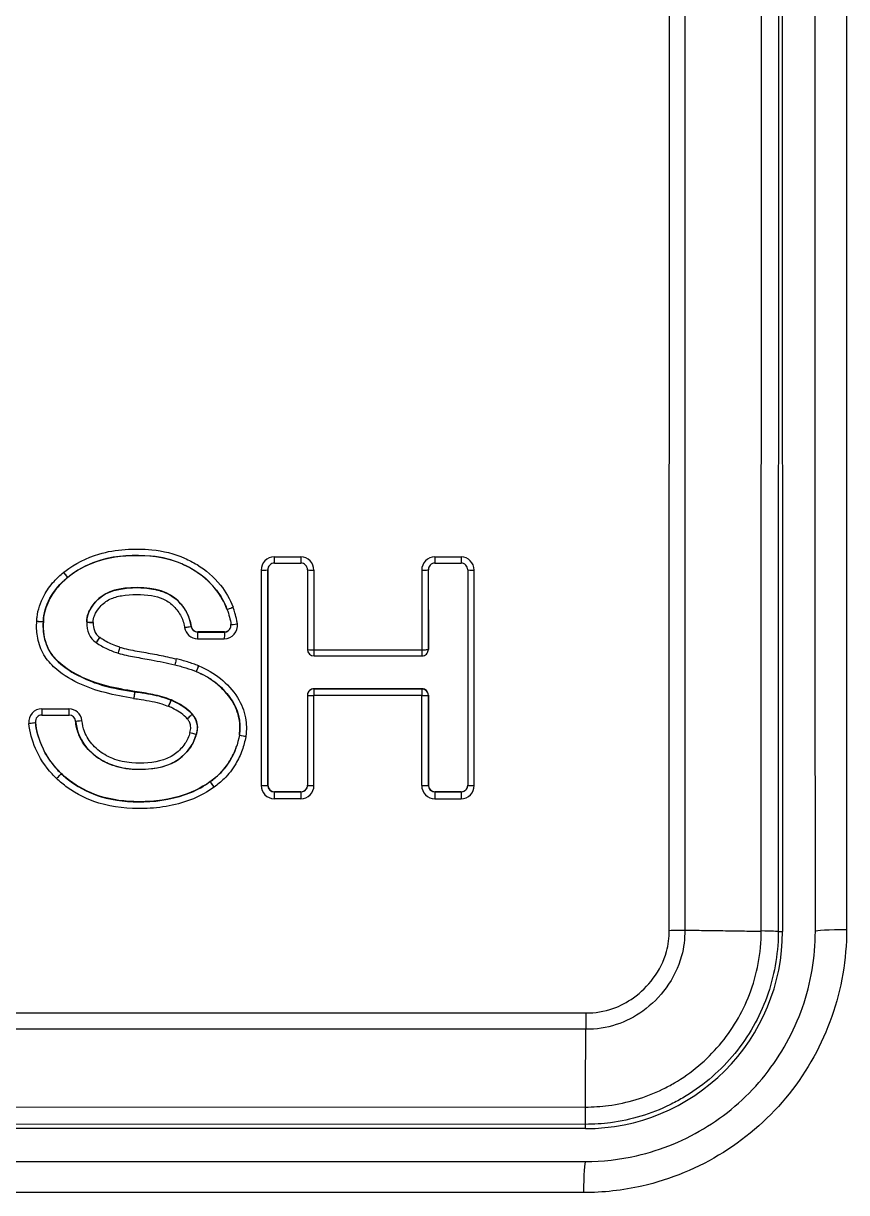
# Model space of a CAD drawing. Extents: x 7905 to 14077, y -986 to 9572.
# Drawn here: x 8264.37 to 8278.61, y -456.64 to -436.42 of the extents above; entities that cross this region are included whole.
import ezdxf

# ---------------------------------------------------------------- set-up
doc = ezdxf.new("R2010")
doc.units = 0
doc.header["$LTSCALE"] = 20
doc.header["$MEASUREMENT"] = 0
doc.layers.add('1', color=1, linetype='CONTINUOUS')

msp = doc.modelspace()

# ---------------------------------------------------------------- linework, layer by layer
at = {"layer": '1', "color": 7, "linetype": 'Continuous'}
for p, q in [((8275.54015, -452.09983), (8275.54732, -420.73537)), ((8275.81585, -420.74517), (8275.80868, -452.09573)), ((8277.1314, -452.11504), (8277.13857, -420.76449)), ((8277.43317, -420.76871), (8277.42601, -452.11926)), ((8277.49205, -420.76869), (8277.49921, -452.11925)), ((8268.7105, -445.64214), (8269.16938, -445.64214)), ((8271.48737, -445.64214), (8271.94048, -445.64214)), ((8268.5989, -445.86338), (8268.59791, -445.86636)), ((8268.59791, -445.86636), (8268.59876, -449.5927)), ((8268.59975, -449.58972), (8268.5989, -445.86338)), ((8268.60473, -445.82745), (8268.60373, -445.83043)), ((8268.71251, -445.74978), (8269.17139, -445.74978)), ((8269.28505, -445.86338), (8269.28536, -447.24079)), ((8271.37577, -445.86338), (8271.37478, -445.86636)), ((8271.37478, -445.86636), (8271.3751, -447.24376)), ((8271.37609, -447.24079), (8271.37577, -445.86338)), ((8271.3816, -445.82745), (8271.3806, -445.83043)), ((8271.48938, -445.74978), (8271.94249, -445.74978)), ((8272.05615, -445.86338), (8272.057, -449.58972)), ((8268.48329, -445.86933), (8268.48414, -449.59567)), ((8269.3967, -445.86933), (8269.39701, -447.24673)), ((8271.26016, -445.86933), (8271.26047, -447.24673)), ((8272.16865, -449.59567), (8272.1678, -445.86933)), ((8264.76289, -446.51879), (8264.76162, -446.52262)), ((8264.71967, -446.75631), (8264.71868, -446.75928)), ((8264.71885, -446.7556), (8264.71984, -446.75262)), ((8267.27352, -446.84291), (8267.27451, -446.83993)), ((8267.95634, -446.86278), (8267.95733, -446.8598)), ((8267.38507, -447.05702), (8267.84759, -447.05702)), ((8267.38703, -446.93747), (8267.38604, -446.94045)), ((8267.38604, -446.94045), (8267.84856, -446.94045)), ((8267.84955, -446.93747), (8267.38703, -446.93747)), ((8267.84856, -446.94045), (8267.84955, -446.93747)), ((8269.39701, -447.24673), (8271.26047, -447.24673)), ((8271.3751, -447.24376), (8271.37609, -447.24079)), ((8269.39902, -447.35438), (8271.26248, -447.35438)), ((8266.29865, -447.97333), (8266.29964, -447.97036)), ((8266.30252, -447.9708), (8266.30153, -447.97378)), ((8269.28554, -448.03437), (8269.2859, -449.58972)), ((8271.26065, -448.04032), (8269.39719, -448.04032)), ((8269.39755, -449.59567), (8269.39719, -448.04032)), ((8269.39915, -447.92077), (8269.39816, -447.92375)), ((8269.39816, -447.92375), (8271.26162, -447.92375)), ((8271.26261, -447.92077), (8269.39915, -447.92077)), ((8271.26101, -449.59567), (8271.26065, -448.04032)), ((8271.26162, -447.92375), (8271.26261, -447.92077)), ((8271.37627, -448.03437), (8271.37528, -448.03734)), ((8271.37528, -448.03734), (8271.37563, -449.5927)), ((8271.37662, -449.58972), (8271.37627, -448.03437)), ((8264.69261, -448.26868), (8265.16018, -448.26868)), ((8266.92816, -448.11732), (8266.92915, -448.11435)), ((8266.93235, -448.11569), (8266.93136, -448.11866)), ((8264.58684, -448.45399), (8264.58585, -448.45697)), ((8264.69462, -448.37632), (8265.16219, -448.37632)), ((8267.29136, -448.36139), (8267.29235, -448.35842)), ((8267.2935, -448.35971), (8267.29251, -448.36268)), ((8264.58166, -448.50202), (8264.58067, -448.505)), ((8267.36432, -448.70437), (8267.36333, -448.70734)), ((8267.36367, -448.70613), (8267.36466, -448.70316)), ((8268.06009, -448.91332), (8268.06145, -448.90923)), ((8265.02685, -449.38963), (8265.02785, -449.38666)), ((8265.02873, -449.38751), (8265.02773, -449.39048)), ((8267.60231, -449.52928), (8267.6033, -449.52631)), ((8267.60581, -449.52447), (8267.60482, -449.52744)), ((8268.59876, -449.5927), (8268.59975, -449.58972)), ((8268.71341, -449.70332), (8268.71242, -449.7063)), ((8268.71242, -449.7063), (8269.1713, -449.7063)), ((8269.17229, -449.70332), (8268.71341, -449.70332)), ((8269.1713, -449.7063), (8269.17229, -449.70332)), ((8269.27908, -449.62863), (8269.28007, -449.62565)), ((8271.37563, -449.5927), (8271.37662, -449.58972)), ((8271.49028, -449.70332), (8271.48929, -449.7063)), ((8271.48929, -449.7063), (8271.94241, -449.7063)), ((8271.9434, -449.70332), (8271.49028, -449.70332)), ((8271.94241, -449.7063), (8271.9434, -449.70332)), ((8272.05019, -449.62863), (8272.05118, -449.62565)), ((8269.17033, -449.82287), (8268.71145, -449.82287)), ((8271.48832, -449.82287), (8271.94144, -449.82287)), ((8277.42601, -452.11926), (8277.49921, -452.11925)), ((8251.82015, -453.52334), (8274.0987, -453.52673)), ((8274.09806, -453.81092), (8251.82644, -453.80753)), ((8251.81992, -455.15284), (8274.09154, -455.15623)), ((8274.09012, -455.455), (8251.8185, -455.45161)), ((8274.09012, -455.52912), (8251.8185, -455.52912)), ((8274.09012, -455.52912), (8274.09012, -455.455))]:
    msp.add_line(p, q, dxfattribs=at)
msp.add_arc((8274.09012, -452.12002), 3.40909, 270, 0.013093, dxfattribs=at)
for centre, major_axis, ratio, start_param, end_param in [((8268.71055, -445.86933), (-0.21562, 0.07185), 0.99961926, 5.03418142, 6.60497775), ((8268.71149, -445.63916), (0, -0.11364), 0.00872654, 4.73856892, 6.05259626), ((8269.17037, -445.63916), (0, -0.11364), 0.00872654, 4.73856892, 6.05237774), ((8269.16943, -445.86933), (0.21562, -0.07185), 0.99961926, 0.32179244, 1.89258877), ((8271.48742, -445.86933), (-0.21562, 0.07185), 0.99961926, 5.03418142, 6.60497775), ((8271.48836, -445.63916), (0, -0.11364), 0.00872654, 4.73856892, 6.05259626), ((8271.94054, -445.86933), (-0.21562, 0.07185), 0.99961926, 3.4633851, 5.03418142), ((8271.94148, -445.63916), (0, -0.11364), 0.00872654, 4.73856892, 6.05237774), ((8268.48428, -445.86636), (0.11364, 0.00003), 0.02617595, 4.70365934, 6.27445567), ((8268.71154, -445.86636), (0.10781, -0.03593), 0.99961926, 3.14156671, 3.4633851), ((8268.71253, -445.86338), (0.10781, -0.03593), 0.99961926, 1.89258877, 3.4633851), ((8269.17141, -445.86338), (0.10781, -0.03593), 0.99961926, 0.32179244, 1.89258877), ((8269.39769, -445.86636), (-0.11364, -0.00003), 0.02617595, 0.13252616, 1.56206669), ((8271.26115, -445.86636), (0.11364, 0.00003), 0.02617595, 4.70365934, 6.27445567), ((8271.48841, -445.86636), (0.10781, -0.03593), 0.99961926, 3.14156671, 3.4633851), ((8271.4894, -445.86338), (0.10781, -0.03593), 0.99961926, 1.89258877, 3.4633851), ((8271.94252, -445.86338), (0.10781, -0.03593), 0.99961926, 0.32179244, 1.89258877), ((8272.16879, -445.86636), (-0.11364, -0.00003), 0.02617595, 0.13252616, 1.56206669), ((8265.06857, -445.90898), (0.0735, -0.08667), 0.02358609, 4.7267123, 6.11078776), ((8265.06857, -445.90898), (0.07064, -0.08901), 0.02310912, 4.72747009, 6.23370794), ((8265.06956, -445.906), (0.10781, -0.03593), 0.99961926, 5.7051211, 5.73756987), ((8267.99921, -446.50842), (-0.10705, -0.03812), 0.02173727, 6.26618565, 7.83698198), ((8267.99921, -446.50842), (-0.10674, -0.03899), 0.02159825, 6.26600929, 7.83680562), ((8268.0002, -446.50544), (0.10781, -0.03593), 0.99961926, 3.8051547, 3.81329322), ((8264.60526, -446.75227), (0.11342, -0.00698), 0.02666429, 4.70529073, 6.27608706), ((8264.60526, -446.75227), (0.11359, -0.0033), 0.02642013, 4.70442939, 6.27522572), ((8264.60526, -446.75227), (-0.10781, 0.03593), 0.99961926, 3.40167645, 3.43411482), ((8264.60625, -446.7493), (0.10781, -0.03593), 0.99961926, 0.26008379, 0.29252217), ((8265.58192, -446.77301), (-0.1136, 0.00302), 0.02640044, 6.27516059, 7.84595692), ((8265.582, -446.76763), (-0.11364, 0.00033), 0.02620283, 0.05007843, 1.56214774), ((8265.35573, -446.76395), (0.10781, -0.03593), 0.99961926, 0.29498733, 0.31869841), ((8265.35375, -446.7699), (-0.21562, 0.07185), 0.99961926, 3.43657998, 3.46029106), ((8267.16103, -446.85896), (0.11249, 0.01609), 0.02467965, 4.70004603, 6.27084236), ((8267.38502, -446.82982), (-0.21562, 0.07185), 0.99961926, 0.46361697, 1.89258877), ((8267.38601, -446.82685), (0.10781, -0.03593), 0.99961926, 3.60520962, 5.03418142), ((8267.387, -446.82387), (0.10781, -0.03593), 0.99961926, 3.60520962, 5.03418142), ((8267.84754, -446.82982), (-0.21562, 0.07185), 0.99961926, 1.89258877, 3.59877965), ((8267.84853, -446.82685), (0.10781, -0.03593), 0.99961926, 5.03418142, 6.28316629), ((8267.84952, -446.82387), (0.10781, -0.03593), 0.99961926, 5.03418142, 6.7403723), ((8268.07371, -446.79618), (-0.11259, -0.01537), 0.02475847, 0.15402097, 1.55861236), ((8265.69673, -447.03304), (-0.06494, -0.09325), 0.00780257, 6.2829091, 7.82751167), ((8265.69843, -447.03423), (-0.06579, -0.09266), 0.00804479, 0.00005466, 1.54439896), ((8265.56587, -447.22243), (0.21562, -0.07185), 0.99961926, 1.27493939, 1.28410387), ((8267.38606, -447.05404), (0, 0.11364), 0.00872654, 0.02617994, 1.59697627), ((8267.84858, -447.05404), (0, 0.11364), 0.00872654, 0.02617994, 1.59697627), ((8265.56785, -447.21648), (0.10781, -0.03593), 0.99961926, 1.2749386, 1.28410387), ((8266.04047, -447.19828), (-0.03212, -0.109), 0.00096873, 4.73996774, 6.30316618), ((8266.04436, -447.19947), (-0.03406, -0.10841), 0.00047598, 4.73998064, 6.28095029), ((8265.97527, -447.41918), (-0.21562, 0.07185), 0.99961926, 4.72964023, 4.74750505), ((8269.39899, -447.24079), (0.10781, -0.03593), 0.99961926, 3.4633851, 5.03418142), ((8269.398, -447.24376), (-0.11364, -0.00003), 0.02617595, 0.13590101, 1.56206669), ((8269.398, -447.24376), (0, -0.11364), 0.00872654, 4.73856892, 6.05211579), ((8271.26146, -447.24376), (0.11364, 0.00003), 0.02617595, 4.70365934, 6.27445567), ((8271.26146, -447.24376), (0, -0.11364), 0.00872654, 4.73856892, 6.05237774), ((8271.26245, -447.24079), (0.10781, -0.03593), 0.99961926, 5.03418142, 6.60497775), ((8271.26146, -447.24376), (-0.10781, 0.03593), 0.99961926, 3.14156671, 3.4633851), ((8265.97725, -447.41323), (0.10781, -0.03593), 0.99961926, 1.58804763, 1.6059124), ((8267.01761, -447.40229), (-0.02573, -0.11069), 0.00257098, 4.73986475, 6.31066108), ((8267.40411, -447.52286), (0.04168, 0.10572), 0.00148703, 3.13947498, 4.6848333), ((8267.32175, -447.73124), (0.10781, -0.03593), 0.99961926, 1.5013225, 1.51687725), ((8267.40738, -447.52419), (0.04332, 0.10505), 0.0019154, 3.27151038, 4.68485975), ((8267.31977, -447.73718), (-0.21562, 0.07185), 0.99961926, 4.64291516, 4.65846991), ((8266.27994, -448.08537), (0.01873, 0.11208), 0.004291, 0.02726019, 1.59805652), ((8266.31637, -447.86426), (-0.21562, 0.07185), 0.99961926, 1.72694479, 1.75257912), ((8266.2857, -448.08626), (-0.01585, -0.11253), 0.00498822, 3.16873395, 4.73953027), ((8266.31736, -447.86129), (0.10781, -0.03593), 0.99961926, 4.86853745, 4.89417177), ((8266.31835, -447.85831), (0.10781, -0.03593), 0.99961926, 4.86853746, 4.89417178), ((8269.39917, -448.03437), (0.10781, -0.03593), 0.99961926, 1.89258877, 3.4633851), ((8269.39818, -448.03734), (0.11364, 0.00003), 0.02617595, 3.27411882, 4.70365934), ((8269.39818, -448.03734), (-0.10781, 0.03593), 0.99961926, 5.03418142, 6.28315629), ((8269.39818, -448.03734), (0, -0.11364), 0.00872654, 3.16777259, 4.73856892), ((8271.26164, -448.03734), (0, -0.11364), 0.00872654, 3.16777259, 4.73856892), ((8271.26164, -448.03734), (-0.11364, -0.00003), 0.02617595, 1.56206669, 3.13286302), ((8271.26164, -448.03734), (-0.10781, 0.03593), 0.99961926, 3.4633851, 5.03418142), ((8271.26264, -448.03437), (0.10781, -0.03593), 0.99961926, 0.32179244, 1.89258877), ((8264.69266, -448.49587), (0.21562, -0.07185), 0.99961926, 1.89258877, 3.57010973), ((8264.6936, -448.2657), (0, 0.11364), 0.00872654, 1.59697627, 2.91100361), ((8265.16117, -448.2657), (0, 0.11364), 0.00872654, 1.59697627, 2.91078509), ((8265.16023, -448.49587), (0.21562, -0.07185), 0.99961926, 0.43762005, 1.89258877), ((8266.88599, -448.2228), (-0.04217, -0.10552), 0.00161494, 1.54324785, 3.11404417), ((8266.88599, -448.2228), (-0.04538, -0.10418), 0.00245601, 1.54331005, 3.11410637), ((8266.88599, -448.2228), (-0.10781, 0.03593), 0.99961926, 4.62326012, 4.65382682), ((8266.88698, -448.21983), (0.10781, -0.03593), 0.99961926, 1.48166747, 1.51223417), ((8264.69465, -448.48992), (0.10781, -0.03593), 0.99961926, 1.89258877, 3.57010973), ((8264.69365, -448.4929), (0.10781, -0.03593), 0.99961926, 3.1415862, 3.57010973), ((8265.16221, -448.48992), (0.10781, -0.03593), 0.99961926, 0.43762005, 1.89258877), ((8265.38696, -448.46664), (0.11287, 0.01316), 0.02499204, 3.25223511, 4.70069187), ((8267.2072, -448.4377), (-0.08416, -0.07635), 0.01352995, 1.54674449, 3.11754082), ((8267.2072, -448.4377), (-0.08531, -0.07507), 0.01389334, 1.54695256, 3.11774888), ((8267.2072, -448.4377), (-0.10781, 0.03593), 0.99961926, 4.18471732, 4.19989405), ((8267.20819, -448.43472), (0.10781, -0.03593), 0.99961926, 1.04312466, 1.0583014), ((8264.46769, -448.5171), (-0.11299, -0.01213), 0.02509745, 1.55932726, 3.13012359), ((8267.47198, -448.74017), (-0.21562, 0.07185), 0.99961926, 0.04478158, 0.05582831), ((8267.25369, -448.67748), (-0.10964, 0.02985), 0.02754927, 1.56925611, 3.14005244), ((8267.25436, -448.67507), (-0.10931, 0.03106), 0.0275646, 1.56956064, 3.14035697), ((8267.47297, -448.7372), (0.10781, -0.03593), 0.99961926, 3.18637423, 3.19742097), ((8267.47396, -448.73422), (0.10781, -0.03593), 0.99961926, 3.18637423, 3.19742097), ((8268.21915, -448.74313), (0.11208, -0.01874), 0.02725757, 3.13730644, 4.70810276), ((8268.22001, -448.73758), (0.11251, -0.01597), 0.02714335, 3.18944687, 4.70743017), ((8267.99599, -448.70264), (0.10781, -0.03593), 0.99961926, 0.15591397, 0.18063129), ((8267.99401, -448.70859), (0.21562, -0.07185), 0.99961926, 0.15591397, 0.18063129), ((8264.94832, -449.47171), (-0.07854, -0.08213), 0.01179101, 1.54584596, 3.11664229), ((8264.94832, -449.47171), (-0.07942, -0.08128), 0.01205886, 1.5459743, 3.11677063), ((8264.94832, -449.47171), (-0.10781, 0.03593), 0.99961926, 4.26008637, 4.27085098), ((8264.94931, -449.46873), (0.10781, -0.03593), 0.99961926, 1.11849372, 1.12925833), ((8267.67063, -449.62007), (0.0683, -0.09082), 0.02270768, 3.15727197, 4.72806829), ((8267.67063, -449.62007), (-0.10781, 0.03593), 0.99961926, 5.65158594, 5.67901367), ((8267.67162, -449.61709), (0.10781, -0.03593), 0.99961926, 2.50999329, 2.53742101), ((8267.67063, -449.62007), (0.06578, -0.09266), 0.02226928, 3.15788889, 4.72868522), ((8268.48513, -449.5927), (-0.11364, -0.00003), 0.02617595, 1.56206669, 3.13286302), ((8268.7114, -449.59567), (0.21562, -0.07185), 0.99961926, 3.4633851, 5.03418142), ((8268.71239, -449.5927), (0.10781, -0.03593), 0.99961926, 3.4633851, 5.03418142), ((8268.71338, -449.58972), (0.10781, -0.03593), 0.99961926, 3.4633851, 5.03418142), ((8268.71244, -449.81989), (0, -0.11364), 0.00872654, 3.16777259, 4.73856892), ((8269.17028, -449.59567), (-0.21562, 0.07185), 0.99961926, 1.89258877, 3.4633851), ((8269.17133, -449.81989), (0, -0.11364), 0.00872654, 3.16777259, 4.73856892), ((8269.17127, -449.5927), (0.10781, -0.03593), 0.99961926, 5.03418142, 6.28315629), ((8269.17227, -449.58972), (0.10781, -0.03593), 0.99961926, 5.03418142, 6.60497775), ((8269.39854, -449.5927), (0.11364, 0.00003), 0.02617595, 3.27073582, 4.70365934), ((8271.262, -449.5927), (-0.11364, -0.00003), 0.02617595, 1.56206669, 3.13286302), ((8271.48827, -449.59567), (-0.21562, 0.07185), 0.99961926, 0.32179244, 1.89258877), ((8271.48926, -449.5927), (0.10781, -0.03593), 0.99961926, 3.4633851, 5.03418142), ((8271.49026, -449.58972), (0.10781, -0.03593), 0.99961926, 3.4633851, 5.03418142), ((8271.48932, -449.81989), (0, -0.11364), 0.00872654, 3.16777259, 4.73856892), ((8271.94243, -449.81989), (0, -0.11364), 0.00872654, 3.16777259, 4.73856892), ((8271.94139, -449.59567), (-0.21562, 0.07185), 0.99961926, 1.89258877, 3.4633851), ((8271.94238, -449.5927), (0.10781, -0.03593), 0.99961926, 5.03418142, 6.28315629), ((8271.94337, -449.58972), (0.10781, -0.03593), 0.99961926, 5.03418142, 6.60497775), ((8272.16964, -449.5927), (0.11364, 0.00003), 0.02617595, 3.27073582, 4.70365934), ((8278.63557, -452.11899), (-0.56818, -0.00013), 0.05241148, 4.76189551, 6.28318531), ((8274.09012, -456.66548), (0, 0.56818), 0.05438381, 0, 1.51843624)]:
    msp.add_ellipse(centre, major_axis=major_axis, ratio=ratio, start_param=start_param, end_param=end_param, dxfattribs=at)
for points, degree in [([(8278.06739, -452.11912), (8278.065, -441.66893), (8278.06262, -431.21875), (8278.06023, -420.76856)], 3), ([(8267.89347, -446.54439), (8267.92863, -446.64065), (8267.95122, -446.7287), (8267.96211, -446.80854)], 3), ([(8265.46932, -446.767), (8265.4651, -446.92576), (8265.51921, -447.04418), (8265.63278, -447.12327)], 3), ([(8267.29235, -448.35842), (8267.20618, -448.26343), (8267.0858, -448.18252), (8266.93235, -448.11569)], 3), ([(8267.36466, -448.70316), (8267.40235, -448.57051), (8267.37825, -448.45602), (8267.2935, -448.35971)], 3), ([(8275.54015, -452.09983), (8275.6336, -452.09788), (8275.72676, -452.09653), (8275.80868, -452.09573)], 3), ([(8275.80871, -452.09573), (8277.13139, -452.11504)], 1), ([(8277.426, -452.12497), (8277.42254, -452.11922), (8277.3059, -452.11342), (8277.13139, -452.11031)], 3), ([(8274.0987, -453.52663), (8274.09859, -453.62515), (8274.09766, -453.72423), (8274.09806, -453.811)], 3), ([(8274.09154, -455.1562), (8274.09806, -453.81096)], 1), ([(8274.09012, -455.455), (8274.0909, -455.4515), (8274.09165, -455.33292), (8274.09154, -455.15623)], 3), ([(8251.8185, -456.0973), (8259.23419, -456.0973), (8266.65906, -456.0973), (8274.09012, -456.0973)], 3), ([(8274.05926, -456.63574), (8266.51983, -456.63574), (8259.06377, -456.63574), (8251.77056, -456.63574)], 3)]:
    msp.add_open_spline(points, degree=degree, dxfattribs=at)
for points, knots in [([(8278.60023, -420.7387), (8278.60032, -421.11697), (8278.60041, -421.49523), (8278.60084, -423.38657), (8278.60119, -424.89964), (8278.60293, -432.46498), (8278.60433, -438.51726), (8278.6063, -447.07611), (8278.60687, -449.58268), (8278.60745, -452.08925)], [0, 0, 0, 0, 0.03619719, 0.03619719, 0.18098593, 0.18098593, 0.76014089, 0.76014089, 1, 1, 1, 1]), ([(8265.06758, -445.91195), (8265.07538, -445.90534), (8265.08326, -445.89882), (8265.26261, -445.75392), (8265.469, -445.65493), (8265.97309, -445.50577), (8266.2895, -445.48996), (8266.7877, -445.53828), (8266.98333, -445.58267), (8267.23451, -445.69702), (8267.30652, -445.73429), (8267.52847, -445.86839), (8267.66785, -445.98857), (8267.87143, -446.24278), (8267.94886, -446.37276), (8267.99822, -446.51139)], [0, 0, 0, 0, 0.00879948, 0.00879948, 0.20258658, 0.20258658, 0.47237835, 0.47237835, 0.64413235, 0.64413235, 0.71421594, 0.71421594, 0.87111116, 0.87111116, 1, 1, 1, 1]), ([(8267.89216, -446.54649), (8267.84701, -446.41968), (8267.77587, -446.30098), (8267.58843, -446.06693), (8267.45935, -445.95577), (8267.25252, -445.83081), (8267.18442, -445.7956), (8266.94859, -445.68824), (8266.76533, -445.64717), (8266.29395, -445.60145), (8265.99248, -445.61583), (8265.53, -445.75268), (8265.35096, -445.83619), (8265.1863, -445.9598), (8265.17489, -445.96869), (8265.15639, -445.98364), (8265.1492, -445.98958), (8265.14209, -445.99561)], [0, 0, 0, 0, 0.12597399, 0.12597399, 0.28119456, 0.28119456, 0.35201839, 0.35201839, 0.52389821, 0.52389821, 0.7986387, 0.7986387, 0.97809364, 0.97809364, 0.99141159, 0.99141159, 1, 1, 1, 1]), ([(8265.14308, -445.99264), (8265.27315, -445.88234), (8265.43756, -445.79224), (8265.83421, -445.64988), (8266.06875, -445.61657), (8266.64419, -445.6144), (8266.90367, -445.66437), (8267.32771, -445.8574), (8267.49648, -445.97349), (8267.74784, -446.24794), (8267.8389, -446.39115), (8267.89315, -446.54352)], [0, 0, 0, 0, 0.183436, 0.183436, 0.36818253, 0.36818253, 0.57909453, 0.57909453, 0.78962685, 0.78962685, 1, 1, 1, 1]), ([(8264.60427, -446.75525), (8264.60495, -446.73179), (8264.60662, -446.70834), (8264.62378, -446.55459), (8264.66874, -446.42626), (8264.77755, -446.2219), (8264.83654, -446.1389), (8264.95403, -446.00935), (8265.00914, -445.95833), (8265.06758, -445.91195)], [0, 0, 0, 0, 0.07026825, 0.07026825, 0.47100427, 0.47100427, 0.77487553, 0.77487553, 1, 1, 1, 1]), ([(8265.13924, -445.99795), (8265.08564, -446.04049), (8265.03507, -446.08726), (8264.928, -446.20532), (8264.87446, -446.28056), (8264.77672, -446.46412), (8264.73613, -446.57837), (8264.72089, -446.7149), (8264.71944, -446.73525), (8264.71885, -446.7556)], [0, 0, 0, 0, 0.22939192, 0.22939192, 0.53551881, 0.53551881, 0.9323166, 0.9323166, 1, 1, 1, 1]), ([(8264.71984, -446.75262), (8264.72357, -446.62405), (8264.76158, -446.49146), (8264.90434, -446.22333), (8265.00605, -446.10148), (8265.14023, -445.99498)], [0, 0, 0, 0, 0.49825276, 0.49825276, 1, 1, 1, 1]), ([(8265.46837, -446.76728), (8265.46852, -446.71612), (8265.47844, -446.66429), (8265.52275, -446.54584), (8265.56662, -446.48132), (8265.67466, -446.36138), (8265.7444, -446.30535), (8265.89471, -446.23369), (8265.97355, -446.21155), (8266.2358, -446.16475), (8266.42757, -446.16441), (8266.68682, -446.21047), (8266.76239, -446.2313), (8266.90688, -446.29427), (8266.97684, -446.33852), (8267.09453, -446.45071), (8267.14669, -446.51668), (8267.23099, -446.66649), (8267.26083, -446.75421), (8267.27352, -446.84291)], [0, 0, 0, 0, 0.06316871, 0.06316871, 0.15670769, 0.15670769, 0.26392703, 0.26392703, 0.36291574, 0.36291574, 0.59375263, 0.59375263, 0.68876158, 0.68876158, 0.78807128, 0.78807128, 0.88922054, 0.88922054, 1, 1, 1, 1]), ([(8267.27451, -446.83993), (8267.25112, -446.67641), (8267.17523, -446.53009), (8266.89343, -446.24804), (8266.65701, -446.17178), (8266.03544, -446.17178), (8265.8152, -446.23482), (8265.53892, -446.49067), (8265.46976, -446.62445), (8265.46936, -446.7643)], [0, 0, 0, 0, 0.22463928, 0.22463928, 0.49304823, 0.49304823, 0.74692239, 0.74692239, 1, 1, 1, 1]), ([(8265.58101, -446.7706), (8265.58112, -446.73281), (8265.58857, -446.69455), (8265.62325, -446.60185), (8265.65952, -446.54983), (8265.74823, -446.45136), (8265.80567, -446.40451), (8265.93351, -446.34356), (8266.00252, -446.32457), (8266.24173, -446.28189), (8266.4198, -446.28155), (8266.65722, -446.32373), (8266.72416, -446.34196), (8266.84839, -446.3961), (8266.907, -446.43282), (8267.00702, -446.52816), (8267.05216, -446.5851), (8267.12202, -446.70925), (8267.1465, -446.77859), (8267.15876, -446.85331), (8267.15943, -446.85762), (8267.16004, -446.86194)], [0, 0, 0, 0, 0.05419782, 0.05419782, 0.142572, 0.142572, 0.24588615, 0.24588615, 0.34648118, 0.34648118, 0.59576898, 0.59576898, 0.69354307, 0.69354307, 0.78998854, 0.78998854, 0.89152572, 0.89152572, 0.99384495, 0.99384495, 1, 1, 1, 1]), ([(8268.07272, -446.79916), (8268.07004, -446.77955), (8268.06681, -446.76002), (8268.05469, -446.6967), (8268.0438, -446.65326), (8268.02118, -446.57708), (8268.01015, -446.54406), (8267.99822, -446.51139)], [0, 0, 0, 0, 0.19925655, 0.19925655, 0.6496324, 0.6496324, 1, 1, 1, 1]), ([(8266.27895, -448.08835), (8265.95185, -448.03368), (8265.61854, -447.9678), (8265.16719, -447.74974), (8265.02002, -447.65771), (8264.82198, -447.4725), (8264.75609, -447.39158), (8264.66098, -447.21185), (8264.62979, -447.11194), (8264.60148, -446.92687), (8264.59902, -446.84051), (8264.60427, -446.75525)], [0, 0, 0, 0, 0.4220799, 0.4220799, 0.63644674, 0.63644674, 0.76456812, 0.76456812, 0.89298263, 0.89298263, 1, 1, 1, 1]), ([(8264.71868, -446.75928), (8264.71393, -446.83649), (8264.71602, -446.91471), (8264.7412, -447.07935), (8264.76832, -447.16694), (8264.85166, -447.32444), (8264.90973, -447.39513), (8265.09031, -447.564), (8265.22787, -447.64945), (8265.49215, -447.77713), (8265.61921, -447.82616), (8265.92823, -447.91687), (8266.11442, -447.94254), (8266.29865, -447.97333)], [0, 0, 0, 0, 0.10459339, 0.10459339, 0.22596647, 0.22596647, 0.34716291, 0.34716291, 0.56302961, 0.56302961, 0.74650539, 0.74650539, 1, 1, 1, 1]), ([(8266.29964, -447.97036), (8265.97274, -447.91573), (8265.6387, -447.84975), (8265.19478, -447.62697), (8265.05264, -447.53376), (8264.87572, -447.35206), (8264.82414, -447.2769), (8264.75268, -447.11545), (8264.73145, -447.02757), (8264.71642, -446.87895), (8264.71591, -446.81737), (8264.71967, -446.75631)], [0, 0, 0, 0, 0.45380346, 0.45380346, 0.6784424, 0.6784424, 0.79837909, 0.79837909, 0.91780197, 0.91780197, 1, 1, 1, 1]), ([(8265.58093, -446.77599), (8265.58084, -446.77955), (8265.58078, -446.78311), (8265.58048, -446.82931), (8265.58544, -446.87302), (8265.60862, -446.93759), (8265.62124, -446.96103), (8265.65187, -447.0002), (8265.66949, -447.01678), (8265.69096, -447.03264), (8265.69333, -447.03434), (8265.69573, -447.03601)], [0, 0, 0, 0, 0.03579968, 0.03579968, 0.46946527, 0.46946527, 0.73167789, 0.73167789, 0.97081001, 0.97081001, 1, 1, 1, 1]), ([(8266.03948, -447.20126), (8266.01717, -447.19469), (8265.99504, -447.18751), (8265.93445, -447.16594), (8265.8964, -447.15019), (8265.82384, -447.11542), (8265.78915, -447.0965), (8265.73583, -447.06356), (8265.71641, -447.05068), (8265.69744, -447.03721)], [0, 0, 0, 0, 0.18300089, 0.18300089, 0.5064591, 0.5064591, 0.81683496, 0.81683496, 1, 1, 1, 1]), ([(8265.63363, -447.12387), (8265.66307, -447.14477), (8265.69347, -447.16436), (8265.75585, -447.20071), (8265.78788, -447.2175), (8265.88143, -447.2615), (8265.94481, -447.28525), (8266.00936, -447.30427)], [0, 0, 0, 0, 0.2585396, 0.2585396, 0.51706501, 0.51706501, 1, 1, 1, 1]), ([(8266.04336, -447.20244), (8266.0671, -447.2099), (8266.09103, -447.21677), (8266.2139, -447.24934), (8266.31512, -447.26568), (8266.51645, -447.30134), (8266.61707, -447.3195), (8266.81743, -447.35976), (8266.91717, -447.38194), (8267.01662, -447.40527)], [0, 0, 0, 0, 0.07494987, 0.07494987, 0.38344972, 0.38344972, 0.69183165, 0.69183165, 1, 1, 1, 1]), ([(8266.0113, -447.30486), (8266.1042, -447.33405), (8266.19977, -447.35497), (8266.39143, -447.38807), (8266.48704, -447.40512), (8266.71994, -447.44873), (8266.85675, -447.47803), (8266.99289, -447.50996)], [0, 0, 0, 0, 0.29159889, 0.29159889, 0.58189726, 0.58189726, 1, 1, 1, 1]), ([(8267.40311, -447.52584), (8267.37228, -447.51368), (8267.34123, -447.50206), (8267.27796, -447.47968), (8267.24571, -447.46893), (8267.18086, -447.44865), (8267.14823, -447.43912), (8267.08267, -447.42127), (8267.04971, -447.41296), (8267.01662, -447.40527)], [0, 0, 0, 0, 0.24537136, 0.24537136, 0.49691353, 0.49691353, 0.7484568, 0.7484568, 1, 1, 1, 1]), ([(8266.99289, -447.50996), (8267.02461, -447.51734), (8267.0562, -447.5253), (8267.11904, -447.54241), (8267.15031, -447.55155), (8267.24281, -447.58047), (8267.30356, -447.60196), (8267.36343, -447.62556)], [0, 0, 0, 0, 0.25144418, 0.25144418, 0.50288844, 0.50288844, 1, 1, 1, 1]), ([(8268.1075, -448.7216), (8268.1206, -448.62929), (8268.12011, -448.53367), (8268.08372, -448.33274), (8268.04016, -448.2263), (8267.90932, -448.01781), (8267.81561, -447.91523), (8267.65421, -447.7859), (8267.59431, -447.74574), (8267.47778, -447.67994), (8267.42154, -447.6529), (8267.36407, -447.6292)], [0, 0, 0, 0, 0.19696745, 0.19696745, 0.43278518, 0.43278518, 0.71931037, 0.71931037, 0.86968902, 0.86968902, 1, 1, 1, 1]), ([(8267.36506, -447.62622), (8267.60917, -447.72689), (8267.80152, -447.87524), (8268.08715, -448.27119), (8268.14147, -448.4863), (8268.1085, -448.71862)], [0, 0, 0, 0, 0.5002207, 0.5002207, 1, 1, 1, 1]), ([(8267.40639, -447.52716), (8267.53973, -447.58214), (8267.66765, -447.65486), (8267.89553, -447.83747), (8267.99788, -447.94974), (8268.14305, -448.18107), (8268.19199, -448.30138), (8268.23308, -448.52831), (8268.23381, -448.6363), (8268.21902, -448.74055)], [0, 0, 0, 0, 0.27545193, 0.27545193, 0.55842368, 0.55842368, 0.79901373, 0.79901373, 1, 1, 1, 1]), ([(8266.2847, -448.08924), (8266.32581, -448.09503), (8266.36687, -448.10113), (8266.47145, -448.11769), (8266.5349, -448.1287), (8266.65555, -448.15208), (8266.71244, -448.16655), (8266.80768, -448.1965), (8266.84663, -448.21044), (8266.885, -448.22578)], [0, 0, 0, 0, 0.20164751, 0.20164751, 0.5144185, 0.5144185, 0.7991341, 0.7991341, 1, 1, 1, 1]), ([(8266.30153, -447.97378), (8266.34327, -447.97966), (8266.38497, -447.98586), (8266.49148, -448.00273), (8266.55621, -448.01395), (8266.68235, -448.0384), (8266.74341, -448.05393), (8266.84547, -448.08602), (8266.88713, -448.10093), (8266.92816, -448.11732)], [0, 0, 0, 0, 0.1961182, 0.1961182, 0.50168874, 0.50168874, 0.79432015, 0.79432015, 1, 1, 1, 1]), ([(8266.92915, -448.11435), (8266.87826, -448.09401), (8266.8264, -448.07597), (8266.72124, -448.04506), (8266.66781, -448.03233), (8266.51067, -448.00213), (8266.40671, -447.98548), (8266.30252, -447.9708)], [0, 0, 0, 0, 0.25515702, 0.25515702, 0.51036648, 0.51036648, 1, 1, 1, 1]), ([(8267.20621, -448.44067), (8267.19821, -448.43186), (8267.18994, -448.42328), (8267.14797, -448.38205), (8267.11083, -448.35271), (8267.03318, -448.30043), (8266.99244, -448.27726), (8266.92907, -448.24561), (8266.90715, -448.23542), (8266.885, -448.22578)], [0, 0, 0, 0, 0.09154187, 0.09154187, 0.45400791, 0.45400791, 0.81397101, 0.81397101, 1, 1, 1, 1]), ([(8266.93136, -448.11866), (8266.95533, -448.1291), (8266.97905, -448.14013), (8267.04858, -448.17485), (8267.09357, -448.20051), (8267.18105, -448.25941), (8267.22363, -448.29318), (8267.27212, -448.34081), (8267.2819, -448.35096), (8267.29136, -448.36139)], [0, 0, 0, 0, 0.17916622, 0.17916622, 0.53316261, 0.53316261, 0.90359111, 0.90359111, 1, 1, 1, 1]), ([(8267.36333, -448.70734), (8267.34174, -448.78665), (8267.30678, -448.86343), (8267.21077, -449.00636), (8267.14672, -449.07261), (8267.00393, -449.18567), (8266.91874, -449.22804), (8266.64205, -449.31674), (8266.43616, -449.32882), (8266.11519, -449.30252), (8265.99159, -449.27656), (8265.83646, -449.21547), (8265.79719, -449.19731), (8265.66121, -449.1241), (8265.56957, -449.05564), (8265.42102, -448.8944), (8265.36242, -448.79889), (8265.29934, -448.62764), (8265.28273, -448.55385), (8265.27409, -448.47977)], [0, 0, 0, 0, 0.08826459, 0.08826459, 0.18487605, 0.18487605, 0.28451183, 0.28451183, 0.50094386, 0.50094386, 0.6349651, 0.6349651, 0.68123909, 0.68123909, 0.80202885, 0.80202885, 0.91965659, 0.91965659, 1, 1, 1, 1]), ([(8265.27508, -448.47679), (8265.30326, -448.71847), (8265.40921, -448.91297), (8265.79974, -449.23048), (8266.05922, -449.31488), (8266.67618, -449.31488), (8266.90795, -449.25489), (8267.21798, -449.01819), (8267.31816, -448.87392), (8267.36432, -448.70437)], [0, 0, 0, 0, 0.22881033, 0.22881033, 0.4885128, 0.4885128, 0.74340597, 0.74340597, 1, 1, 1, 1]), ([(8267.25269, -448.68046), (8267.23433, -448.74792), (8267.20461, -448.81325), (8267.12195, -448.9363), (8267.06601, -448.99377), (8266.94299, -449.09119), (8266.87014, -449.12698), (8266.62038, -449.20704), (8266.42972, -449.21737), (8266.13449, -449.19318), (8266.02192, -449.16978), (8265.88127, -449.1144), (8265.8461, -449.09814), (8265.72513, -449.03301), (8265.64366, -448.97244), (8265.51359, -448.83126), (8265.46297, -448.74881), (8265.40807, -448.59977), (8265.39357, -448.53481), (8265.38597, -448.46961)], [0, 0, 0, 0, 0.08452621, 0.08452621, 0.17919774, 0.17919774, 0.27494014, 0.27494014, 0.50076463, 0.50076463, 0.63832198, 0.63832198, 0.68504205, 0.68504205, 0.80585217, 0.80585217, 0.92031463, 0.92031463, 1, 1, 1, 1]), ([(8267.25337, -448.67804), (8267.25751, -448.66347), (8267.26086, -448.64862), (8267.26743, -448.60501), (8267.26765, -448.57512), (8267.25687, -448.52338), (8267.24764, -448.50062), (8267.2269, -448.46613), (8267.21701, -448.45295), (8267.20621, -448.44067)], [0, 0, 0, 0, 0.1785404, 0.1785404, 0.52374045, 0.52374045, 0.80754092, 0.80754092, 1, 1, 1, 1]), ([(8267.29251, -448.36268), (8267.30781, -448.38007), (8267.32176, -448.3988), (8267.35254, -448.44997), (8267.36652, -448.48486), (8267.38262, -448.56209), (8267.38278, -448.60576), (8267.37349, -448.66736), (8267.36912, -448.68693), (8267.36367, -448.70613)], [0, 0, 0, 0, 0.18848749, 0.18848749, 0.48874802, 0.48874802, 0.83749059, 0.83749059, 1, 1, 1, 1]), ([(8264.94732, -449.47468), (8264.92007, -449.44862), (8264.89361, -449.42168), (8264.74967, -449.26493), (8264.65044, -449.11443), (8264.52442, -448.81541), (8264.48265, -448.66862), (8264.4667, -448.52007)], [0, 0, 0, 0, 0.10310975, 0.10310975, 0.58837837, 0.58837837, 1, 1, 1, 1]), ([(8264.58067, -448.505), (8264.59545, -448.64259), (8264.6344, -448.77849), (8264.75111, -449.05542), (8264.84313, -449.19469), (8264.97664, -449.34008), (8265.00137, -449.36526), (8265.02685, -449.38963)], [0, 0, 0, 0, 0.41126517, 0.41126517, 0.89600793, 0.89600793, 1, 1, 1, 1]), ([(8265.02785, -449.38666), (8264.87697, -449.24237), (8264.76407, -449.08083), (8264.63232, -448.76823), (8264.59591, -448.63466), (8264.58166, -448.50202)], [0, 0, 0, 0, 0.56870555, 0.56870555, 1, 1, 1, 1]), ([(8268.10807, -448.7214), (8268.08264, -448.87342), (8268.0297, -449.01839), (8267.86694, -449.29948), (8267.75164, -449.42095), (8267.60581, -449.52447)], [0, 0, 0, 0, 0.50132386, 0.50132386, 1, 1, 1, 1]), ([(8268.21816, -448.7461), (8268.21783, -448.7481), (8268.21749, -448.7501), (8268.20358, -448.83106), (8268.18292, -448.90911), (8268.12601, -449.06676), (8268.08831, -449.14647), (8267.99028, -449.31576), (8267.9218, -449.402), (8267.79035, -449.53069), (8267.73145, -449.57916), (8267.66964, -449.62304)], [0, 0, 0, 0, 0.00569733, 0.00569733, 0.23181829, 0.23181829, 0.47880176, 0.47880176, 0.78589453, 0.78589453, 1, 1, 1, 1]), ([(8267.60482, -449.52744), (8267.66178, -449.48701), (8267.71608, -449.44238), (8267.83596, -449.32501), (8267.89805, -449.247), (8267.98757, -449.09241), (8268.02241, -449.01886), (8268.05332, -448.93323), (8268.0567, -448.92349), (8268.05996, -448.91371)], [0, 0, 0, 0, 0.26941173, 0.26941173, 0.64907049, 0.64907049, 0.96029875, 0.96029875, 1, 1, 1, 1]), ([(8267.66964, -449.62304), (8267.56042, -449.70517), (8267.43826, -449.77119), (8267.04387, -449.93417), (8266.74845, -449.98568), (8266.19748, -450.00057), (8265.93017, -449.9773), (8265.48537, -449.83906), (8265.29691, -449.74658), (8265.06572, -449.58128), (8265.00418, -449.53024), (8264.94732, -449.47468)], [0, 0, 0, 0, 0.13971322, 0.13971322, 0.43989279, 0.43989279, 0.70901899, 0.70901899, 0.91921341, 0.91921341, 1, 1, 1, 1]), ([(8265.02773, -449.39048), (8265.08044, -449.44198), (8265.13752, -449.48929), (8265.35419, -449.64421), (8265.53159, -449.73119), (8265.95305, -449.86218), (8266.20775, -449.88371), (8266.73261, -449.86952), (8267.01413, -449.82096), (8267.387, -449.66688), (8267.50073, -449.60567), (8267.60231, -449.52928)], [0, 0, 0, 0, 0.07924747, 0.07924747, 0.28856307, 0.28856307, 0.55986666, 0.55986666, 0.86250165, 0.86250165, 1, 1, 1, 1]), ([(8267.6033, -449.52631), (8267.44396, -449.64612), (8267.25528, -449.72865), (8266.81189, -449.8593), (8266.54318, -449.88204), (8266.05347, -449.86663), (8265.82252, -449.83063), (8265.43265, -449.6795), (8265.26048, -449.58566), (8265.08419, -449.43947), (8265.05589, -449.41405), (8265.02873, -449.38751)], [0, 0, 0, 0, 0.21704434, 0.21704434, 0.50380452, 0.50380452, 0.75186389, 0.75186389, 0.95933133, 0.95933133, 1, 1, 1, 1]), ([(8278.60745, -452.08925), (8278.60757, -452.5971), (8278.5201, -453.11221), (8278.18407, -454.07171), (8277.93082, -454.52932), (8277.29627, -455.32348), (8276.90639, -455.67116), (8276.04607, -456.21048), (8275.56385, -456.40967), (8275.06933, -456.52224), (8274.73887, -456.59746), (8274.39795, -456.63574), (8274.05926, -456.63574)], [0, 0, 0, 0, 0.2146483, 0.2146483, 0.42934631, 0.42934631, 0.64373983, 0.64373983, 0.85797285, 0.85797285, 0.85797285, 1, 1, 1, 1]), ([(8274.09012, -456.0973), (8274.38626, -456.0973), (8274.68438, -456.0638), (8274.97338, -455.99798), (8275.4058, -455.89949), (8275.82751, -455.72519), (8276.57986, -455.25327), (8276.92081, -454.94903), (8277.47573, -454.25413), (8277.69718, -453.8537), (8277.99103, -453.01414), (8278.06749, -452.56342), (8278.06739, -452.11912)], [0, 0, 0, 0, 0.1420092, 0.1420092, 0.1420092, 0.35619156, 0.35619156, 0.570548, 0.570548, 0.78526378, 0.78526378, 1, 1, 1, 1]), ([(8277.42601, -452.11926), (8277.426, -452.15361), (8277.42546, -452.18796), (8277.41281, -452.59527), (8277.33677, -452.97149), (8277.06824, -453.66789), (8276.87207, -453.99768), (8276.38833, -454.56589), (8276.09409, -454.81215), (8275.69865, -455.0429), (8275.62378, -455.08285), (8275.22832, -455.27485), (8274.87973, -455.37953), (8274.38292, -455.44531), (8274.23636, -455.45498), (8274.09012, -455.455)], [0, 0, 0, 0, 0.01951354, 0.01951354, 0.23453378, 0.23453378, 0.44948758, 0.44948758, 0.66443924, 0.66443924, 0.71260562, 0.71260562, 0.91676712, 0.91676712, 1, 1, 1, 1]), ([(8274.09154, -455.15618), (8274.09156, -455.15618), (8274.09159, -455.15618), (8274.22453, -455.15592), (8274.35772, -455.14701), (8274.81243, -455.08667), (8275.13244, -454.9905), (8275.4947, -454.81404), (8275.56289, -454.77755), (8275.92182, -454.56745), (8276.18868, -454.34364), (8276.62778, -453.82671), (8276.80581, -453.52632), (8277.06082, -452.86304), (8277.13079, -452.48604), (8277.13138, -452.11509), (8277.13138, -452.11507), (8277.13138, -452.11504)], [0, 0, 0, 0, 0.00001418, 0.00001418, 0.08296056, 0.08296056, 0.28846102, 0.28846102, 0.3365886, 0.3365886, 0.55052811, 0.55052811, 0.7649956, 0.7649956, 0.99998582, 0.99998582, 1, 1, 1, 1]), ([(8275.80873, -452.09573), (8275.80873, -452.09575), (8275.80874, -452.09577), (8275.81237, -452.24559), (8275.79333, -452.39738), (8275.70033, -452.73935), (8275.60727, -452.92904), (8275.37551, -453.24763), (8275.23782, -453.38458), (8274.94389, -453.59589), (8274.78706, -453.67702), (8274.45509, -453.78669), (8274.27512, -453.81481), (8274.09811, -453.811), (8274.09808, -453.811), (8274.09806, -453.811)], [0, 0, 0, 0, 0.00002534, 0.00002534, 0.1671493, 0.1671493, 0.39685263, 0.39685263, 0.60884439, 0.60884439, 0.80171769, 0.80171769, 0.99997466, 0.99997466, 1, 1, 1, 1]), ([(8274.0987, -453.52663), (8274.25674, -453.5309), (8274.41811, -453.50511), (8274.69323, -453.40767), (8274.81374, -453.34386), (8275.05321, -453.17311), (8275.17033, -453.05784), (8275.36743, -452.79075), (8275.44708, -452.63242), (8275.52644, -452.34827), (8275.54294, -452.22325), (8275.54021, -452.09983)], [0, 0, 0, 0, 0.21222381, 0.21222381, 0.39059919, 0.39059919, 0.60510122, 0.60510122, 0.83542991, 0.83542991, 1, 1, 1, 1])]:
    msp.add_open_spline(points, degree=3, knots=knots, dxfattribs=at)

doc.saveas('drawing.dxf')
